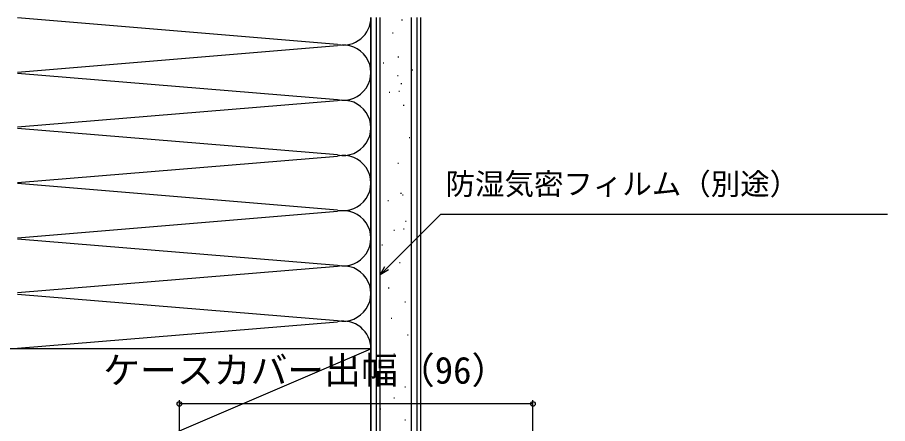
# Model space of a CAD drawing. Units: millimetres, scale not verified. Extents: x -525 to 525, y -783 to 778.
# Drawn here: x -354 to -117.7, y 457 to 567.3 of the extents above; entities that cross this region are included whole.
import ezdxf
from ezdxf.enums import TextEntityAlignment as Align

# ---------------------------------------------------------------- set-up
doc = ezdxf.new("R2010")
doc.units = ezdxf.units.MM
doc.header["$LTSCALE"] = 4
for name, color, linetype in [('0-8_YKK_D', 6, 'Continuous'), ('0-A_YSS_K', 3, 'Continuous'), ('0-B_YSS_KE', 3, 'Continuous')]:
    doc.layers.add(name, color=color, linetype=linetype)
doc.styles.add('ＭＳ ゴシック', font='')
doc.styles.get('ＭＳ ゴシック').set_extended_font_data('MS Gothic')

msp = doc.modelspace()

# ---------------------------------------------------------------- linework, layer by layer
at = {"layer": '0-8_YKK_D'}
for p, q in [((-310, 400.3), (-310, 463.3)), ((-214, 360), (-214, 463.3)), ((-214, 462.3), (-310, 462.3))]:
    msp.add_line(p, q, dxfattribs=at)
for points in [[(-255.501, 497.388), (-253.698, 499.191), (-239.023, 513.866), (-117.726, 513.866)], [(-253.215, 498.708), (-255.501, 497.388), (-254.181, 499.674)]]:
    msp.add_lwpolyline(points, dxfattribs=at)
for centre in [(-310, 462.3), (-214, 462.3)]:
    msp.add_circle(centre, 0.637, dxfattribs=at)
at = {"layer": '0-A_YSS_K'}
for p, q in [((-267.032, 559.958), (-353.968, 567.142)), ((-258, 477.3), (-258, 567.3)), ((-256.5, 417.3), (-256.5, 567.3)), ((-247, 417.3), (-247, 567.3)), ((-244.5, 567.3), (-244.5, 417.3)), ((-249.664, 566.593), (-249.464, 566.593)), ((-252.148, 563.116), (-251.948, 563.116)), ((-353.968, 552.458), (-267.032, 559.642)), ((-250.644, 556.585), (-250.444, 556.585)), ((-254.646, 554.984), (-254.446, 554.984)), ((-246.806, 553.077), (-246.606, 553.077)), ((-353.968, 552.142), (-267.032, 544.958)), ((-250.808, 551.476), (-250.608, 551.476)), ((-249.844, 549.382), (-249.644, 549.382)), ((-253.045, 546.981), (-252.845, 546.981)), ((-250.402, 547.281), (-250.202, 547.281)), ((-267.032, 544.642), (-353.968, 537.458)), ((-249.207, 543.473), (-249.007, 543.473)), ((-258, 541.023), (-258, 477.3)), ((-267.032, 529.958), (-353.968, 537.142)), ((-247.606, 534.67), (-247.406, 534.67)), ((-353.968, 522.458), (-267.032, 529.642)), ((-250.666, 527.739), (-250.466, 527.739)), ((-267.032, 514.958), (-353.968, 522.142)), ((-253.418, 517.539), (-253.218, 517.539)), ((-249.92, 519.533), (-249.72, 519.533)), ((-249.417, 519.139), (-249.217, 519.139)), ((-353.968, 507.458), (-267.032, 514.642)), ((-248.616, 511.936), (-248.416, 511.936)), ((-251.818, 509.535), (-251.618, 509.535)), ((-249.174, 509.835), (-248.974, 509.835)), ((-353.968, 507.142), (-267.032, 499.958)), ((-255.019, 505.534), (-254.819, 505.534)), ((-267.032, 499.642), (-353.968, 492.458)), ((-250.217, 500.732), (-250.017, 500.732)), ((-253.277, 493.801), (-253.077, 493.801)), ((-353.968, 492.142), (-267.032, 484.958)), ((-248.801, 490.071), (-248.601, 490.071)), ((-353.968, 477.458), (-267.032, 484.642)), ((-252.531, 485.595), (-252.331, 485.595)), ((-248.055, 481.119), (-247.855, 481.119)), ((-363, 432.3), (-258, 477.3)), ((-251.785, 475.897), (-251.585, 475.897)), ((-254.769, 472.168), (-254.569, 472.168)), ((-248.801, 466.946), (-248.601, 466.946)), ((-251.785, 463.962), (-251.585, 463.962)), ((-255.515, 460.978), (-255.315, 460.978)), ((-248.801, 457.994), (-248.601, 457.994))]:
    msp.add_line(p, q, dxfattribs=at)
for centre, start, end in [((-265.5, 567.3), 258.21646, 0.00002), ((-265.5, 552.3), 258.21646, 101.78354), ((-265.5, 537.3), 258.21646, 101.78354), ((-265.5, 522.3), 258.21646, 101.78354), ((-265.5, 507.3), 258.21646, 101.78354), ((-265.5, 492.3), 258.21646, 101.78354), ((-265.5, 477.3), 0, 101.78354)]:
    msp.add_arc(centre, 7.5, start, end, dxfattribs=at)
at = {"layer": '0-B_YSS_KE'}
for p, q in [((-258, 567.3), (-258, 417.3)), ((-255.501, 431.3), (-255.501, 567.3))]:
    msp.add_line(p, q, dxfattribs=at)
msp.add_lwpolyline([(-245.5, 567.3), (-245.5, 417.3), (-258, 417.3)], dxfattribs=at)
msp.add_lwpolyline([(-258, 432.3), (-258, 477.3), (-363, 477.3), (-363, 432.3)], close=True, dxfattribs=at)

# ---------------------------------------------------------------- texts
at = {"layer": '0-8_YKK_D', "style": 'ＭＳ ゴシック'}
for s, height, p in [('防湿気密フィルム（別途）', 5.865, (-237.728, 517.38)), ('ケースカバー出幅（96）', 7.331, (-330.665, 465.607))]:
    msp.add_text(s, height=height, dxfattribs=at).set_placement(p, align=Align.BOTTOM_LEFT)

doc.saveas('drawing.dxf')
